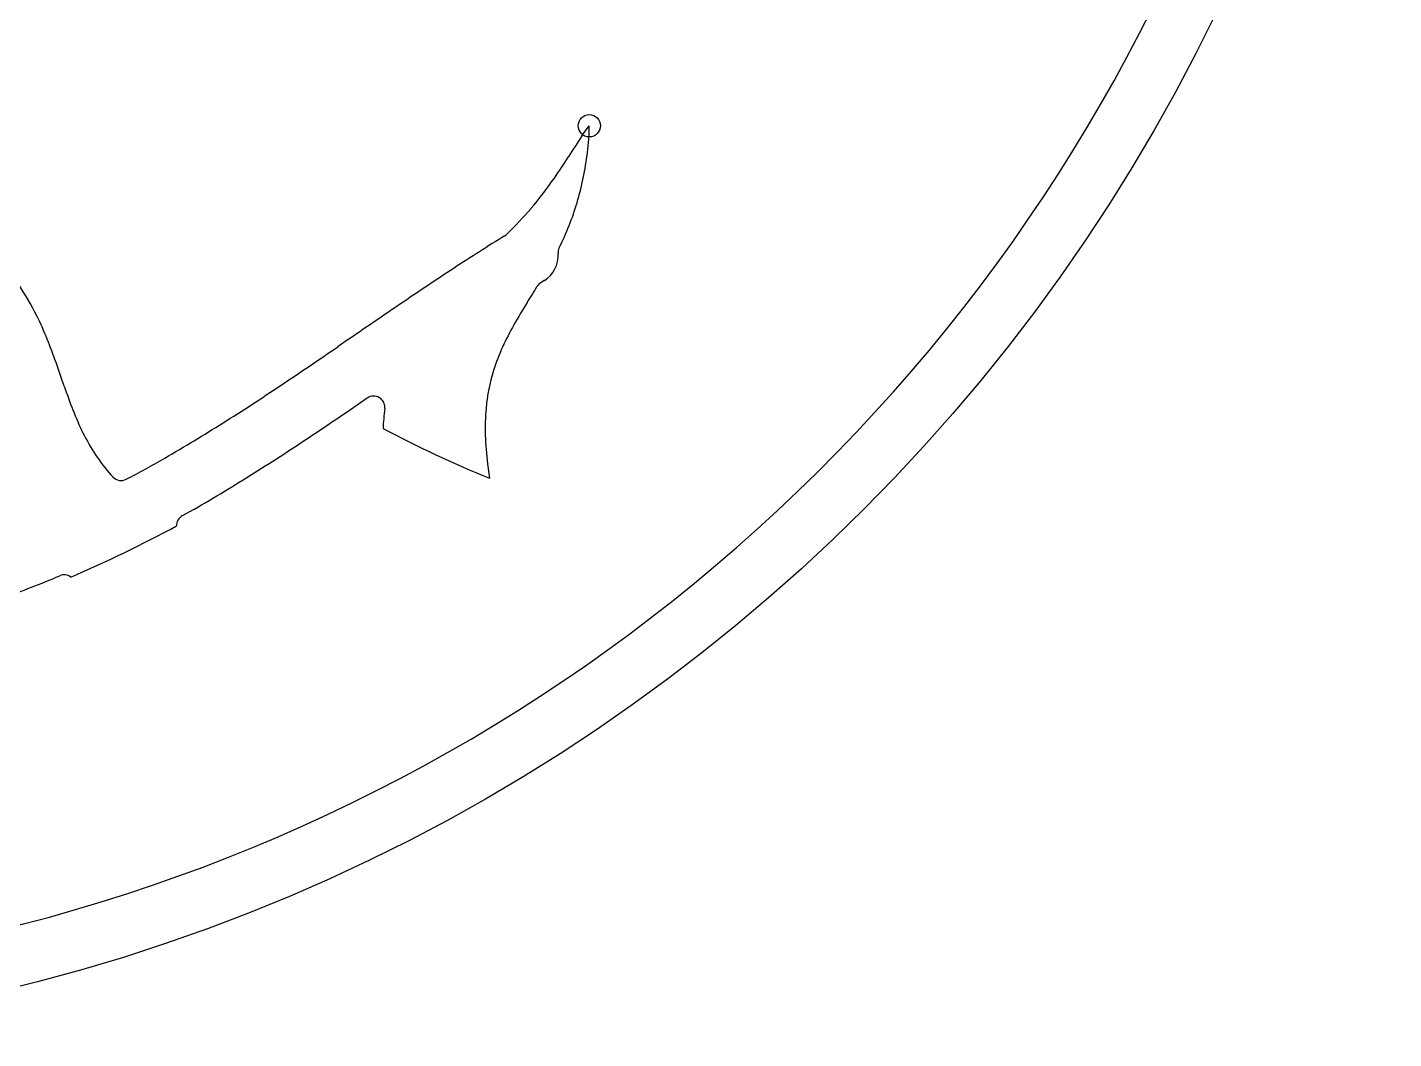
# Model space of a CAD drawing. Header units: millimetres. Extents: x -40.3 to 40.3, y -40.3 to 40.3.
# Drawn here: x 9.85 to 40.32, y -40.32 to -17.78 of the extents above; entities that cross this region are included whole.
import ezdxf

# ---------------------------------------------------------------- set-up
doc = ezdxf.new("R2010")
doc.units = ezdxf.units.MM
for name, color, linetype in [('CUT_INNER', 6, 'Continuous'), ('CUT_OUTER', 1, 'Continuous'), ('ENGRAVE', 7, 'Continuous')]:
    doc.layers.add(name, color=color, linetype=linetype)

msp = doc.modelspace()

# ---------------------------------------------------------------- linework, layer by layer
at = {"layer": 'CUT_INNER'}
for points in [[(22.218, -20.195), (22.382, -19.976), (22.385, -19.972)], [(20.499, -22.424), (20.522, -22.408), (20.543, -22.389)], [(21.382, -23.423), (21.379, -23.424), (21.304, -23.471)], [(20.115, -27.509), (20.159, -27.826), (20.159, -27.832)], [(11.715, -27.756), (11.761, -27.804)], [(13.565, -28.525), (13.305, -28.67)]]:
    msp.add_lwpolyline(points, dxfattribs=at)
for centre, radius, start, end in [((0, 0), 39.01, 257.7581, 11.7782), ((18.619, -20.01), 3.766, 351.4826, 0.5831), ((55.379, -41.627), 39.484, 147.1251, 147.9435), ((10.844, -13.679), 13.094, 325.2749, 327.726), ((14.474, -19.547), 7.935, 348.4418, 352.6129), ((14.683, -16.329), 8.429, 319.4051, 325.2149), ((15.77, -19.814), 6.612, 343.5389, 348.4544), ((14.328, -15.999), 8.914, 314.2004, 319.2811), ((16.302, -19.963), 6.06, 333.2354, 343.4656), ((43.781, -60.154), 44.335, 121.6768, 123.4084), ((21.032, -22.865), 0.659, 302.0673, 3.7788), ((21.939, -22.8), 0.251, 154.4247, 184.8224), ((71.98, -103.113), 95.723, 123.34045, 124.27794), ((4.653, -26.908), 6.044, 26.3878, 34.3266), ((-41.999, 15.429), 74.274, 328.00427, 328.34376), ((21.437, -23.683), 0.25, 122.0323, 148.2826), ((393.996, -575.57), 667.483, 124.277575, 124.411404), ((32.708, -31.242), 13.813, 148.0157, 150.3471), ((3.548, -27.448), 7.274, 21.9542, 26.3328), ((26.286, -27.584), 6.422, 150.3606, 155.3519), ((-0.856, -29.213), 12.018, 19.2507, 21.9084), ((-58.357, 84.792), 132.955, 303.74506, 304.41183), ((24.54, -26.778), 4.498, 155.4084, 162.5365), ((-78.799, -56.382), 94.561, 18.8818, 19.22129), ((24.122, -26.636), 4.058, 162.6845, 174.8307), ((23.744, -21.313), 13.813, 198.87, 201.2013), ((-17.588, 23.763), 59.562, 302.27328, 303.74622), ((-53.173, 77.08), 124.977, 303.73046, 304.39886), ((17.574, -26.249), 0.25, 353.4302, 124.245), ((16.853, -23.984), 6.422, 201.2148, 206.2061), ((22.727, -26.915), 4.946, 172.596, 177.7769), ((24.971, -26.707), 4.91, 174.8897, 181.9455), ((-5.922, 5.289), 37.712, 299.973, 302.2747), ((30.315, -2.995), 26.833, 242.162, 247.7595), ((15.125, -24.83), 4.498, 206.2626, 213.3907), ((-17.505, 23.634), 60.723, 302.26343, 303.74359), ((27.159, -26.629), 7.099, 181.9757, 187.1187), ((14.71, -25.095), 4.006, 213.4876, 221.6215), ((3.767, -11.765), 18.099, 297.2644, 300.3739), ((-5.882, 5.222), 38.949, 299.9536, 302.2649), ((11.942, -27.632), 0.25, 223.5115, 297.604), ((0.325, -5.334), 26.836, 293.0165, 298.6141), ((13.427, -28.888), 0.25, 119.1934, 180.9958), ((-1.408, -1.25), 31.152, 290.1057, 292.6247), ((10.67, -30.236), 0.251, 53.8316, 112.0608)]:
    msp.add_arc(centre, radius, start, end, dxfattribs=at)
at = {"layer": 'CUT_OUTER'}
msp.add_circle((0, 0), 40.325, dxfattribs=at)
at = {"layer": 'ENGRAVE'}
msp.add_circle((22.385, -19.971), 0.25, dxfattribs=at)

doc.saveas('drawing.dxf')
